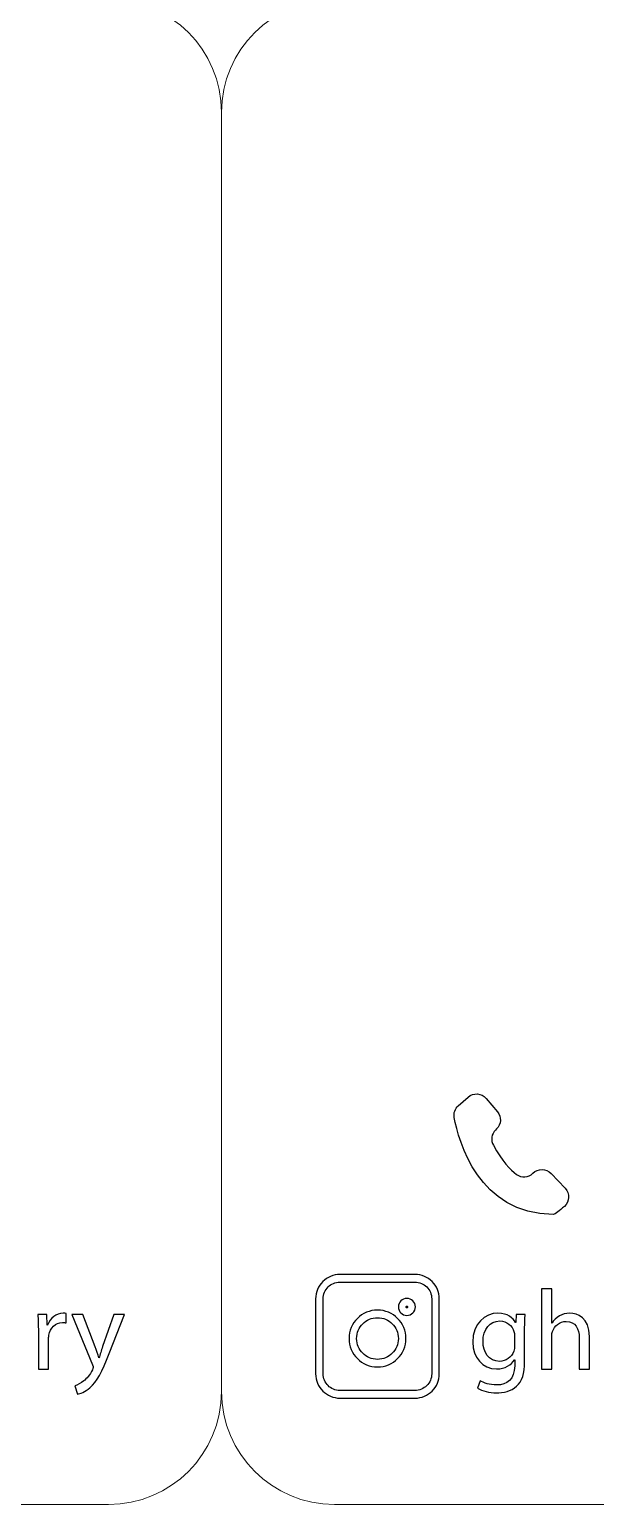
# Model space of a CAD drawing. Header units: millimetres. Extents: x -576 to 618, y 160 to 343.
# Drawn here: x -462.14 to -447.18, y 263.5 to 302.5 of the extents above; entities that cross this region are included whole.
import ezdxf

# ---------------------------------------------------------------- set-up
doc = ezdxf.new("R2010")
doc.units = ezdxf.units.MM
doc.header["$MEASUREMENT"] = 0
doc.layers.add('Layer 1', color=7, linetype='Continuous')

msp = doc.modelspace()

# ---------------------------------------------------------------- linework, layer by layer
at = {"layer": 'Layer 1', "color": 250, "lineweight": 18}
for points in [[(-493.8783, 303.3001), (-493.8783, 303.3001), (-460.0483, 303.3001), (-460.0483, 303.3001), (-458.4043, 303.3001), (-457.0633, 301.9591), (-457.0633, 300.3151), (-457.0633, 300.3151), (-457.0633, 266.4851), (-457.0633, 266.4851), (-457.0633, 264.8411), (-458.4043, 263.5001), (-460.0483, 263.5001), (-460.0483, 263.5001), (-493.8783, 263.5001), (-493.8783, 263.5001), (-495.5223, 263.5001), (-496.8633, 264.8411), (-496.8633, 266.4851), (-496.8633, 266.4851), (-496.8633, 300.3151), (-496.8633, 300.3151), (-496.8633, 301.9591), (-495.5223, 303.3001), (-493.8783, 303.3001)], [(-454.0783, 303.3001), (-454.0783, 303.3001), (-420.2483, 303.3001), (-420.2483, 303.3001), (-418.6043, 303.3001), (-417.2633, 301.9591), (-417.2633, 300.3151), (-417.2633, 300.3151), (-417.2633, 266.4851), (-417.2633, 266.4851), (-417.2633, 264.8411), (-418.6043, 263.5001), (-420.2483, 263.5001), (-420.2483, 263.5001), (-454.0783, 263.5001), (-454.0783, 263.5001), (-455.7223, 263.5001), (-457.0633, 264.8411), (-457.0633, 266.4851), (-457.0633, 266.4851), (-457.0633, 300.3151), (-457.0633, 300.3151), (-457.0633, 301.9591), (-455.7223, 303.3001), (-454.0783, 303.3001)]]:
    msp.add_open_spline(points, degree=3, knots=[0, 0, 0, 0, 0.125, 0.125, 0.125, 0.25, 0.25, 0.25, 0.375, 0.375, 0.375, 0.5, 0.5, 0.5, 0.625, 0.625, 0.625, 0.75, 0.75, 0.75, 0.875, 0.875, 0.875, 1, 1, 1, 1], dxfattribs=at)
at = {"layer": 'Layer 1', "color": 230}
for points, knots in [([(-449.8219, 273.4016), (-449.8219, 273.4016), (-449.7926, 273.4304), (-449.7926, 273.4304), (-449.6687, 273.5527), (-449.6593, 273.7498), (-449.772, 273.8828), (-449.772, 273.8828), (-450.0715, 274.2381), (-450.0715, 274.2381), (-450.1923, 274.3811), (-450.4066, 274.3967), (-450.5467, 274.2734), (-450.5467, 274.2734), (-450.8044, 274.0463), (-450.8044, 274.0463), (-450.893, 273.9683), (-450.9333, 273.85), (-450.9114, 273.7337), (-450.795, 273.109), (-450.274, 271.172), (-448.2943, 271.172), (-448.2497, 271.172), (-448.1221, 271.2753), (-448.0016, 271.3824), (-447.8606, 271.5084), (-447.8512, 271.7253), (-447.9813, 271.8619), (-447.9813, 271.8619), (-448.3545, 272.2541), (-448.3545, 272.2541), (-448.4834, 272.3898), (-448.699, 272.3927), (-448.8316, 272.26), (-448.9498, 272.1417), (-449.1361, 272.1284), (-449.269, 272.2295), (-449.4291, 272.3511), (-449.6466, 272.5779), (-449.879, 272.9998), (-449.9514, 273.1312), (-449.9286, 273.2966), (-449.8219, 273.4016)], [0, 0, 0, 0, 0.0714286, 0.0714286, 0.0714286, 0.1428571, 0.1428571, 0.1428571, 0.2142857, 0.2142857, 0.2142857, 0.2857143, 0.2857143, 0.2857143, 0.3571429, 0.3571429, 0.3571429, 0.4285714, 0.4285714, 0.4285714, 0.5, 0.5, 0.5, 0.5714286, 0.5714286, 0.5714286, 0.6428571, 0.6428571, 0.6428571, 0.7142857, 0.7142857, 0.7142857, 0.7857143, 0.7857143, 0.7857143, 0.8571429, 0.8571429, 0.8571429, 0.9285714, 0.9285714, 0.9285714, 1, 1, 1, 1]), ([(-451.9515, 266.3125), (-451.9515, 266.3125), (-453.9324, 266.3125), (-453.9324, 266.3125), (-454.1101, 266.3125), (-454.2713, 266.3848), (-454.3878, 266.5012), (-454.5048, 266.6178), (-454.577, 266.779), (-454.577, 266.9569), (-454.577, 266.9569), (-454.577, 268.9382), (-454.577, 268.9382), (-454.577, 269.116), (-454.5049, 269.277), (-454.3883, 269.3937), (-454.2712, 269.5107), (-454.1101, 269.5829), (-453.9324, 269.5829), (-453.9324, 269.5829), (-451.9515, 269.5829), (-451.9515, 269.5829), (-451.7737, 269.5829), (-451.6126, 269.5107), (-451.496, 269.3941), (-451.379, 269.277), (-451.3068, 269.116), (-451.3068, 268.9382), (-451.3068, 268.9382), (-451.3068, 266.9569), (-451.3068, 266.9569), (-451.3068, 266.779), (-451.3791, 266.6178), (-451.4956, 266.5012), (-451.6126, 266.3848), (-451.7737, 266.3125), (-451.9515, 266.3125)], [0, 0, 0, 0, 0.0833333, 0.0833333, 0.0833333, 0.1666667, 0.1666667, 0.1666667, 0.25, 0.25, 0.25, 0.3333333, 0.3333333, 0.3333333, 0.4166667, 0.4166667, 0.4166667, 0.5, 0.5, 0.5, 0.5833333, 0.5833333, 0.5833333, 0.6666667, 0.6666667, 0.6666667, 0.75, 0.75, 0.75, 0.8333333, 0.8333333, 0.8333333, 0.9166667, 0.9166667, 0.9166667, 1, 1, 1, 1]), ([(-453.9324, 266.5142), (-453.9324, 266.5142), (-451.9515, 266.5142), (-451.9515, 266.5142), (-451.8289, 266.5142), (-451.718, 266.5637), (-451.638, 266.6436), (-451.5581, 266.7239), (-451.5085, 266.8346), (-451.5085, 266.9569), (-451.5085, 266.9569), (-451.5085, 268.9382), (-451.5085, 268.9382), (-451.5085, 269.0608), (-451.558, 269.1717), (-451.6379, 269.2517), (-451.718, 269.3317), (-451.8289, 269.3812), (-451.9515, 269.3812), (-451.9515, 269.3812), (-453.9324, 269.3812), (-453.9324, 269.3812), (-454.055, 269.3812), (-454.1659, 269.3317), (-454.2459, 269.2517), (-454.3259, 269.1717), (-454.3754, 269.0608), (-454.3754, 268.9382), (-454.3754, 268.9382), (-454.3754, 266.9569), (-454.3754, 266.9569), (-454.3754, 266.8346), (-454.3258, 266.7239), (-454.2456, 266.6438), (-454.1659, 266.5637), (-454.055, 266.5142), (-453.9324, 266.5142)], [0, 0, 0, 0, 0.0833333, 0.0833333, 0.0833333, 0.1666667, 0.1666667, 0.1666667, 0.25, 0.25, 0.25, 0.3333333, 0.3333333, 0.3333333, 0.4166667, 0.4166667, 0.4166667, 0.5, 0.5, 0.5, 0.5833333, 0.5833333, 0.5833333, 0.6666667, 0.6666667, 0.6666667, 0.75, 0.75, 0.75, 0.8333333, 0.8333333, 0.8333333, 0.9166667, 0.9166667, 0.9166667, 1, 1, 1, 1]), ([(-448.6037, 269.2023), (-448.6037, 269.2023), (-448.3338, 269.2023), (-448.3338, 269.2023), (-448.3338, 269.2023), (-448.3338, 268.299), (-448.3338, 268.299), (-448.3338, 268.299), (-448.3279, 268.299), (-448.3279, 268.299), (-448.2848, 268.3742), (-448.2174, 268.4401), (-448.1347, 268.4847), (-448.0549, 268.5296), (-447.96, 268.5592), (-447.8586, 268.5592), (-447.6593, 268.5592), (-447.3403, 268.4401), (-447.3403, 267.9405), (-447.3403, 267.9405), (-447.3403, 267.0794), (-447.3403, 267.0794), (-447.3403, 267.0794), (-447.6103, 267.0794), (-447.6103, 267.0794), (-447.6103, 267.0794), (-447.6103, 267.9106), (-447.6103, 267.9106), (-447.6103, 268.1436), (-447.6992, 268.3411), (-447.9538, 268.3411), (-448.1285, 268.3411), (-448.2664, 268.2214), (-448.3154, 268.0778), (-448.3306, 268.0423), (-448.3338, 268.0032), (-448.3338, 267.9524), (-448.3338, 267.9524), (-448.3338, 267.0794), (-448.3338, 267.0794), (-448.3338, 267.0794), (-448.6037, 267.0794), (-448.6037, 267.0794), (-448.6037, 267.0794), (-448.6037, 269.2023), (-448.6037, 269.2023)], [0, 0, 0, 0, 0.0666667, 0.0666667, 0.0666667, 0.1333333, 0.1333333, 0.1333333, 0.2, 0.2, 0.2, 0.2666667, 0.2666667, 0.2666667, 0.3333333, 0.3333333, 0.3333333, 0.4, 0.4, 0.4, 0.4666667, 0.4666667, 0.4666667, 0.5333333, 0.5333333, 0.5333333, 0.6, 0.6, 0.6, 0.6666667, 0.6666667, 0.6666667, 0.7333333, 0.7333333, 0.7333333, 0.8, 0.8, 0.8, 0.8666667, 0.8666667, 0.8666667, 0.9333333, 0.9333333, 0.9333333, 1, 1, 1, 1]), ([(-451.9401, 268.7245), (-451.9401, 268.6624), (-451.9653, 268.6061), (-452.006, 268.5654), (-452.0466, 268.5247), (-452.103, 268.4995), (-452.1651, 268.4995), (-452.2272, 268.4995), (-452.2835, 268.5247), (-452.3242, 268.5654), (-452.3649, 268.6061), (-452.3901, 268.6624), (-452.3901, 268.7245), (-452.3901, 268.7866), (-452.3649, 268.8429), (-452.3242, 268.8836), (-452.2835, 268.9243), (-452.2272, 268.9495), (-452.1651, 268.9495), (-452.103, 268.9495), (-452.0466, 268.9243), (-452.006, 268.8836), (-451.9653, 268.8429), (-451.9401, 268.7866), (-451.9401, 268.7245)], [0, 0, 0, 0, 0.125, 0.125, 0.125, 0.25, 0.25, 0.25, 0.375, 0.375, 0.375, 0.5, 0.5, 0.5, 0.625, 0.625, 0.625, 0.75, 0.75, 0.75, 0.875, 0.875, 0.875, 1, 1, 1, 1]), ([(-452.1485, 268.708), (-452.1444, 268.7121), (-452.1417, 268.7181), (-452.1417, 268.7245), (-452.1417, 268.731), (-452.1444, 268.7369), (-452.1485, 268.7411), (-452.1527, 268.7452), (-452.1586, 268.7479), (-452.1651, 268.7479), (-452.1715, 268.7479), (-452.1775, 268.7452), (-452.1816, 268.7411), (-452.1858, 268.7369), (-452.1884, 268.731), (-452.1884, 268.7245), (-452.1884, 268.7181), (-452.1858, 268.7121), (-452.1816, 268.708), (-452.1775, 268.7038), (-452.1715, 268.7012), (-452.1651, 268.7012), (-452.1586, 268.7012), (-452.1527, 268.7038), (-452.1485, 268.708)], [0, 0, 0, 0, 0.125, 0.125, 0.125, 0.25, 0.25, 0.25, 0.375, 0.375, 0.375, 0.5, 0.5, 0.5, 0.625, 0.625, 0.625, 0.75, 0.75, 0.75, 0.875, 0.875, 0.875, 1, 1, 1, 1]), ([(-461.9052, 268.0752), (-461.9052, 268.2456), (-461.9086, 268.3922), (-461.9177, 268.5264), (-461.9177, 268.5264), (-461.6814, 268.5264), (-461.6814, 268.5264), (-461.6814, 268.5264), (-461.6724, 268.2425), (-461.6724, 268.2425), (-461.6724, 268.2425), (-461.6599, 268.2425), (-461.6599, 268.2425), (-461.5925, 268.4368), (-461.4303, 268.5595), (-461.249, 268.5595), (-461.2184, 268.5595), (-461.1969, 268.5563), (-461.1723, 268.5504), (-461.1723, 268.5504), (-461.1723, 268.3024), (-461.1723, 268.3024), (-461.2, 268.3083), (-461.2278, 268.3114), (-461.2643, 268.3114), (-461.4547, 268.3114), (-461.5894, 268.171), (-461.6262, 267.9735), (-461.6325, 267.9376), (-461.6387, 267.8958), (-461.6387, 267.8509), (-461.6387, 267.8509), (-461.6387, 267.0796), (-461.6387, 267.0796), (-461.6387, 267.0796), (-461.9052, 267.0796), (-461.9052, 267.0796), (-461.9052, 267.0796), (-461.9052, 268.0752), (-461.9052, 268.0752)], [0, 0, 0, 0, 0.0769231, 0.0769231, 0.0769231, 0.1538462, 0.1538462, 0.1538462, 0.2307692, 0.2307692, 0.2307692, 0.3076923, 0.3076923, 0.3076923, 0.3846154, 0.3846154, 0.3846154, 0.4615385, 0.4615385, 0.4615385, 0.5384615, 0.5384615, 0.5384615, 0.6153846, 0.6153846, 0.6153846, 0.6923077, 0.6923077, 0.6923077, 0.7692308, 0.7692308, 0.7692308, 0.8461538, 0.8461538, 0.8461538, 0.9230769, 0.9230769, 0.9230769, 1, 1, 1, 1]), ([(-460.7278, 268.5265), (-460.7278, 268.5265), (-460.4031, 267.6716), (-460.4031, 267.6716), (-460.3694, 267.5758), (-460.3322, 267.4622), (-460.3079, 267.3755), (-460.3079, 267.3755), (-460.302, 267.3755), (-460.302, 267.3755), (-460.2742, 267.4622), (-460.2436, 267.5726), (-460.2068, 267.6775), (-460.2068, 267.6775), (-459.9125, 268.5265), (-459.9125, 268.5265), (-459.9125, 268.5265), (-459.6274, 268.5265), (-459.6274, 268.5265), (-459.6274, 268.5265), (-460.032, 267.495), (-460.032, 267.495), (-460.2252, 266.9989), (-460.3571, 266.7446), (-460.5409, 266.5892), (-460.6726, 266.4756), (-460.8046, 266.4307), (-460.872, 266.4185), (-460.872, 266.4185), (-460.9396, 266.6401), (-460.9396, 266.6401), (-460.872, 266.6609), (-460.7834, 266.7028), (-460.7035, 266.7683), (-460.6298, 266.8253), (-460.5381, 266.9271), (-460.4764, 267.0616), (-460.4642, 267.0884), (-460.4551, 267.1093), (-460.4551, 267.1243), (-460.4551, 267.1392), (-460.4613, 267.1602), (-460.4735, 267.1933), (-460.4735, 267.1933), (-461.0221, 268.5265), (-461.0221, 268.5265), (-461.0221, 268.5265), (-460.7278, 268.5265), (-460.7278, 268.5265)], [0, 0, 0, 0, 0.0625, 0.0625, 0.0625, 0.125, 0.125, 0.125, 0.1875, 0.1875, 0.1875, 0.25, 0.25, 0.25, 0.3125, 0.3125, 0.3125, 0.375, 0.375, 0.375, 0.4375, 0.4375, 0.4375, 0.5, 0.5, 0.5, 0.5625, 0.5625, 0.5625, 0.625, 0.625, 0.625, 0.6875, 0.6875, 0.6875, 0.75, 0.75, 0.75, 0.8125, 0.8125, 0.8125, 0.875, 0.875, 0.875, 0.9375, 0.9375, 0.9375, 1, 1, 1, 1]), ([(-452.1885, 267.8887), (-452.1885, 267.6814), (-452.2729, 267.4932), (-452.4093, 267.3569), (-452.5452, 267.2204), (-452.7334, 267.1361), (-452.9412, 267.1361), (-453.1489, 267.1361), (-453.3372, 267.2205), (-453.4733, 267.3565), (-453.6095, 267.4927), (-453.6937, 267.681), (-453.6937, 267.8887), (-453.6937, 268.0963), (-453.6094, 268.2844), (-453.4733, 268.4207), (-453.3371, 268.5574), (-453.1489, 268.6416), (-452.9412, 268.6416), (-452.7337, 268.6416), (-452.5454, 268.5572), (-452.409, 268.4207), (-452.2728, 268.2844), (-452.1885, 268.0963), (-452.1885, 267.8887)], [0, 0, 0, 0, 0.125, 0.125, 0.125, 0.25, 0.25, 0.25, 0.375, 0.375, 0.375, 0.5, 0.5, 0.5, 0.625, 0.625, 0.625, 0.75, 0.75, 0.75, 0.875, 0.875, 0.875, 1, 1, 1, 1]), ([(-452.5513, 267.4992), (-452.4517, 267.5985), (-452.3902, 267.7364), (-452.3902, 267.8887), (-452.3902, 268.0412), (-452.4519, 268.1793), (-452.5516, 268.279), (-452.6509, 268.3784), (-452.7888, 268.44), (-452.9412, 268.44), (-453.0933, 268.44), (-453.2311, 268.3783), (-453.3308, 268.2786), (-453.4304, 268.1792), (-453.4921, 268.0412), (-453.4921, 267.8887), (-453.4921, 267.7367), (-453.4304, 267.5988), (-453.3307, 267.4991), (-453.2311, 267.3995), (-453.0933, 267.3378), (-452.9412, 267.3378), (-452.789, 267.3378), (-452.6512, 267.3995), (-452.5513, 267.4992)], [0, 0, 0, 0, 0.125, 0.125, 0.125, 0.25, 0.25, 0.25, 0.375, 0.375, 0.375, 0.5, 0.5, 0.5, 0.625, 0.625, 0.625, 0.75, 0.75, 0.75, 0.875, 0.875, 0.875, 1, 1, 1, 1]), ([(-449.0394, 268.5265), (-449.0454, 268.4219), (-449.0516, 268.3052), (-449.0516, 268.1289), (-449.0516, 268.1289), (-449.0516, 267.2887), (-449.0516, 267.2887), (-449.0516, 266.957), (-449.119, 266.7533), (-449.2631, 266.6278), (-449.4073, 266.4965), (-449.6157, 266.4544), (-449.8029, 266.4544), (-449.9808, 266.4544), (-450.1768, 266.4965), (-450.2965, 266.5742), (-450.2965, 266.5742), (-450.2288, 266.7745), (-450.2288, 266.7745), (-450.1308, 266.7146), (-449.9777, 266.6609), (-449.7935, 266.6609), (-449.5178, 266.6609), (-449.3152, 266.8013), (-449.3152, 267.1664), (-449.3152, 267.1664), (-449.3152, 267.3274), (-449.3152, 267.3274), (-449.3152, 267.3274), (-449.3215, 267.3274), (-449.3215, 267.3274), (-449.4042, 267.1932), (-449.5636, 267.0855), (-449.7935, 267.0855), (-450.1617, 267.0855), (-450.4251, 267.3904), (-450.4251, 267.7911), (-450.4251, 268.2815), (-450.0972, 268.5595), (-449.7567, 268.5595), (-449.4994, 268.5595), (-449.3583, 268.4279), (-449.2937, 268.3084), (-449.2937, 268.3084), (-449.2878, 268.3084), (-449.2878, 268.3084), (-449.2878, 268.3084), (-449.2753, 268.5265), (-449.2753, 268.5265), (-449.2753, 268.5265), (-449.0394, 268.5265), (-449.0394, 268.5265)], [0, 0, 0, 0, 0.0588235, 0.0588235, 0.0588235, 0.1176471, 0.1176471, 0.1176471, 0.1764706, 0.1764706, 0.1764706, 0.2352941, 0.2352941, 0.2352941, 0.2941176, 0.2941176, 0.2941176, 0.3529412, 0.3529412, 0.3529412, 0.4117647, 0.4117647, 0.4117647, 0.4705882, 0.4705882, 0.4705882, 0.5294118, 0.5294118, 0.5294118, 0.5882353, 0.5882353, 0.5882353, 0.6470588, 0.6470588, 0.6470588, 0.7058824, 0.7058824, 0.7058824, 0.7647059, 0.7647059, 0.7647059, 0.8235294, 0.8235294, 0.8235294, 0.8823529, 0.8823529, 0.8823529, 0.9411765, 0.9411765, 0.9411765, 1, 1, 1, 1]), ([(-449.3184, 267.9555), (-449.3184, 268.0004), (-449.3215, 268.0394), (-449.3336, 268.0752), (-449.383, 268.2275), (-449.5147, 268.353), (-449.7109, 268.353), (-449.9683, 268.353), (-450.1523, 268.1408), (-450.1523, 267.806), (-450.1523, 267.5218), (-450.0051, 267.2859), (-449.714, 267.2859), (-449.5484, 267.2859), (-449.3979, 267.3876), (-449.3399, 267.5548), (-449.3246, 267.5995), (-449.3184, 267.6504), (-449.3184, 267.6953), (-449.3184, 267.6953), (-449.3184, 267.9555), (-449.3184, 267.9555)], [0, 0, 0, 0, 0.1428571, 0.1428571, 0.1428571, 0.2857143, 0.2857143, 0.2857143, 0.4285714, 0.4285714, 0.4285714, 0.5714286, 0.5714286, 0.5714286, 0.7142857, 0.7142857, 0.7142857, 0.8571429, 0.8571429, 0.8571429, 1, 1, 1, 1])]:
    msp.add_open_spline(points, degree=3, knots=knots, dxfattribs=at)

doc.saveas('drawing.dxf')
